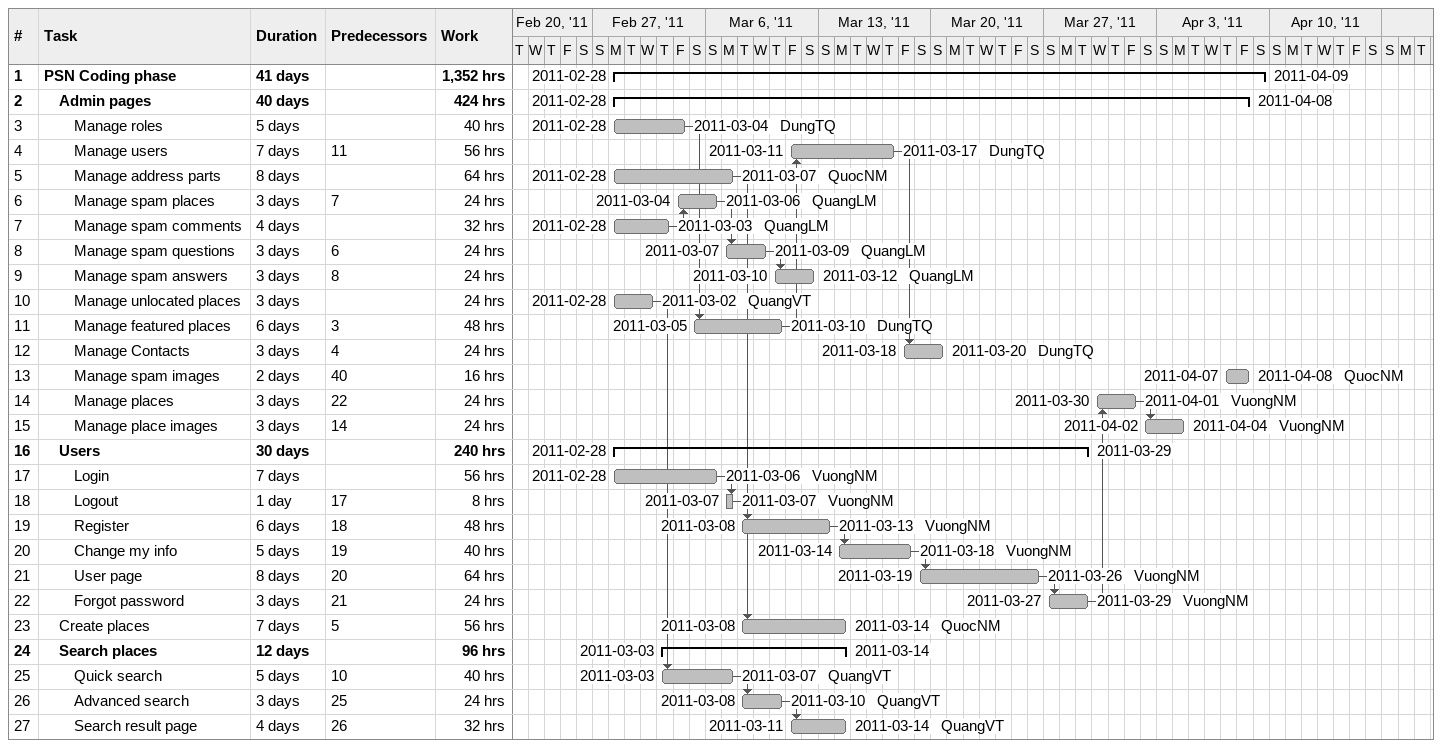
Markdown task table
| ID | Level | Task | Duration | Start | Finish | Predecessors | Resources | Work (h) |
|---|---|---|---|---|---|---|---|---|
| 1 | 1 | **PSN Coding phase** | 41d | 2011-02-28 | 2011-04-09 |  |  | 1352 |
| 2 | 2 | **Admin pages** | 40d | 2011-02-28 | 2011-04-08 |  |  | 424 |
| 3 | 3 | Manage roles | 5d | 2011-02-28 | 2011-03-04 |  | DungTQ | 40 |
| 4 | 3 | Manage users | 7d | 2011-03-11 | 2011-03-17 | 11 | DungTQ | 56 |
| 5 | 3 | Manage address parts | 8d | 2011-02-28 | 2011-03-07 |  | QuocNM | 64 |
| 6 | 3 | Manage spam places | 3d | 2011-03-04 | 2011-03-06 | 7 | QuangLM | 24 |
| 7 | 3 | Manage spam comments | 4d | 2011-02-28 | 2011-03-03 |  | QuangLM | 32 |
| 8 | 3 | Manage spam questions | 3d | 2011-03-07 | 2011-03-09 | 6 | QuangLM | 24 |
| 9 | 3 | Manage spam answers | 3d | 2011-03-10 | 2011-03-12 | 8 | QuangLM | 24 |
| 10 | 3 | Manage unlocated places | 3d | 2011-02-28 | 2011-03-02 |  | QuangVT | 24 |
| 11 | 3 | Manage featured places | 6d | 2011-03-05 | 2011-03-10 | 3 | DungTQ | 48 |
| 12 | 3 | Manage Contacts | 3d | 2011-03-18 | 2011-03-20 | 4 | DungTQ | 24 |
| 13 | 3 | Manage spam images | 2d | 2011-04-07 | 2011-04-08 | 40 | QuocNM | 16 |
| 14 | 3 | Manage places | 3d | 2011-03-30 | 2011-04-01 | 22 | VuongNM | 24 |
| 15 | 3 | Manage place images | 3d | 2011-04-02 | 2011-04-04 | 14 | VuongNM | 24 |
| 16 | 2 | **Users** | 30d | 2011-02-28 | 2011-03-29 |  |  | 240 |
| 17 | 3 | Login | 7d | 2011-02-28 | 2011-03-06 |  | VuongNM | 56 |
| 18 | 3 | Logout | 1d | 2011-03-07 | 2011-03-07 | 17 | VuongNM | 8 |
| 19 | 3 | Register | 6d | 2011-03-08 | 2011-03-13 | 18 | VuongNM | 48 |
| 20 | 3 | Change my info | 5d | 2011-03-14 | 2011-03-18 | 19 | VuongNM | 40 |
| 21 | 3 | User page | 8d | 2011-03-19 | 2011-03-26 | 20 | VuongNM | 64 |
| 22 | 3 | Forgot password | 3d | 2011-03-27 | 2011-03-29 | 21 | VuongNM | 24 |
| 23 | 2 | Create places | 7d | 2011-03-08 | 2011-03-14 | 5 | QuocNM | 56 |
| 24 | 2 | **Search places** | 12d | 2011-03-03 | 2011-03-14 |  |  | 96 |
| 25 | 3 | Quick search | 5d | 2011-03-03 | 2011-03-07 | 10 | QuangVT | 40 |
| 26 | 3 | Advanced search | 3d | 2011-03-08 | 2011-03-10 | 25 | QuangVT | 24 |
| 27 | 3 | Search result page | 4d | 2011-03-11 | 2011-03-14 | 26 | QuangVT | 32 |
